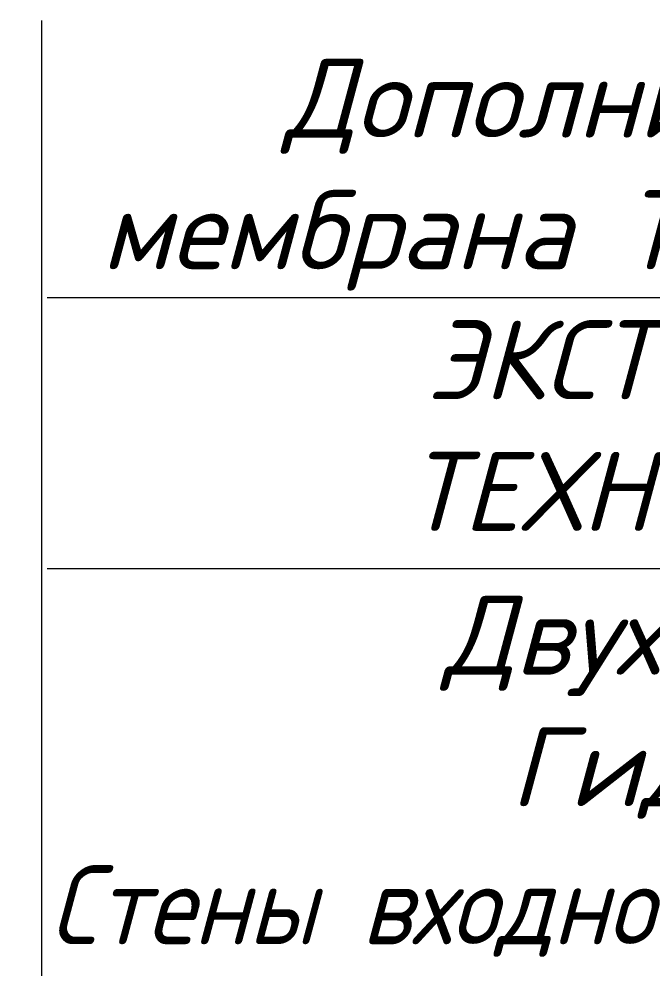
# Model space of a CAD drawing. Header units: millimetres. Extents: x 504091 to 2165846, y 135022 to 442887.
# Drawn here: x 1279995 to 1280998, y 243353 to 244867 of the extents above; entities that cross this region are included whole.
import ezdxf

# ---------------------------------------------------------------- set-up
doc = ezdxf.new("R2010")
doc.units = ezdxf.units.MM
doc.layers.add('Размер', color=7, linetype='Continuous', lineweight=13)
doc.layers.add('СПДС_+АР_Выноски', color=4, linetype='Continuous', lineweight=9)
doc.styles.add('GOST 2.304_new', font='isocpeur.ttf', dxfattribs={"width": 0.9, "oblique": 15})

msp = doc.modelspace()

# ---------------------------------------------------------------- linework, layer by layer
at = {"layer": 'СПДС_+АР_Выноски', "color": 251, "ltscale": 100, "true_color": 0x636466}
msp.add_line((1283140.2277, 243577.5774), (1280039.4614, 243577.5774), dxfattribs=at)

# ---------------------------------------------------------------- texts
at = {"layer": 'Размер', "ltscale": 20, "insert": (1281880.4553, 244804.5648), "char_height": 125, "width": 3630.396291, "attachment_point": 2, "style": 'GOST 2.304_new', "bg_fill": 2}
msp.add_mtext('\\A1;{\\W1;Дополнительная гидроизоляционная мембрана Технониколь PLANTER STANDARD}', dxfattribs=at)
at = {"layer": 'СПДС_+АР_Выноски', "color": 7, "ltscale": 100, "style": 'GOST 2.304_new', "oblique": 15, "width": 0.9}
msp.add_text('Стены входной группы', height=125, dxfattribs=at).set_placement((1280043.2402, 243402.5774))

# ---------------------------------------------------------------- next in the draw order: texts
at = {"layer": 'Размер', "ltscale": 20, "insert": (1282049.4195, 244390.4012), "char_height": 125, "width": 3983.459268, "attachment_point": 2, "style": 'GOST 2.304_new', "bg_fill": 2}
msp.add_mtext('\\A1;{\\W1;ЭКСТРУЗИОННЫЙ ПЕНОПОЛИСТИРОЛ ТЕХНОНИКОЛЬ CARBON ECO - 150мм}', dxfattribs=at)

# ---------------------------------------------------------------- next in the draw order: linework, layer by layer
at = {"layer": 'СПДС_+АР_Выноски', "color": 251, "ltscale": 100, "true_color": 0x636466}
msp.add_line((1283695.6535, 244425.8734), (1280039.4614, 244425.8734), dxfattribs=at)

# ---------------------------------------------------------------- next in the draw order: texts
at = {"layer": 'Размер', "ltscale": 20, "insert": (1281784.8161, 243954.5115), "char_height": 125, "width": 3454.252384, "attachment_point": 2, "style": 'GOST 2.304_new', "bg_fill": 2}
msp.add_mtext('\\A1;{\\W1;Двухслойная гидроизоляция Гидростеклоизол ХПП 3,5}', dxfattribs=at)

# ---------------------------------------------------------------- next in the draw order: linework, layer by layer
at = {"layer": 'СПДС_+АР_Выноски', "color": 251, "ltscale": 100, "true_color": 0x636466}
for p, q in [((1280031.2918, 243352.5774), (1280031.2918, 244864.7617)), ((1283140.2277, 243996.9326), (1280039.4614, 243996.9326))]:
    msp.add_line(p, q, dxfattribs=at)

doc.saveas('drawing.dxf')
